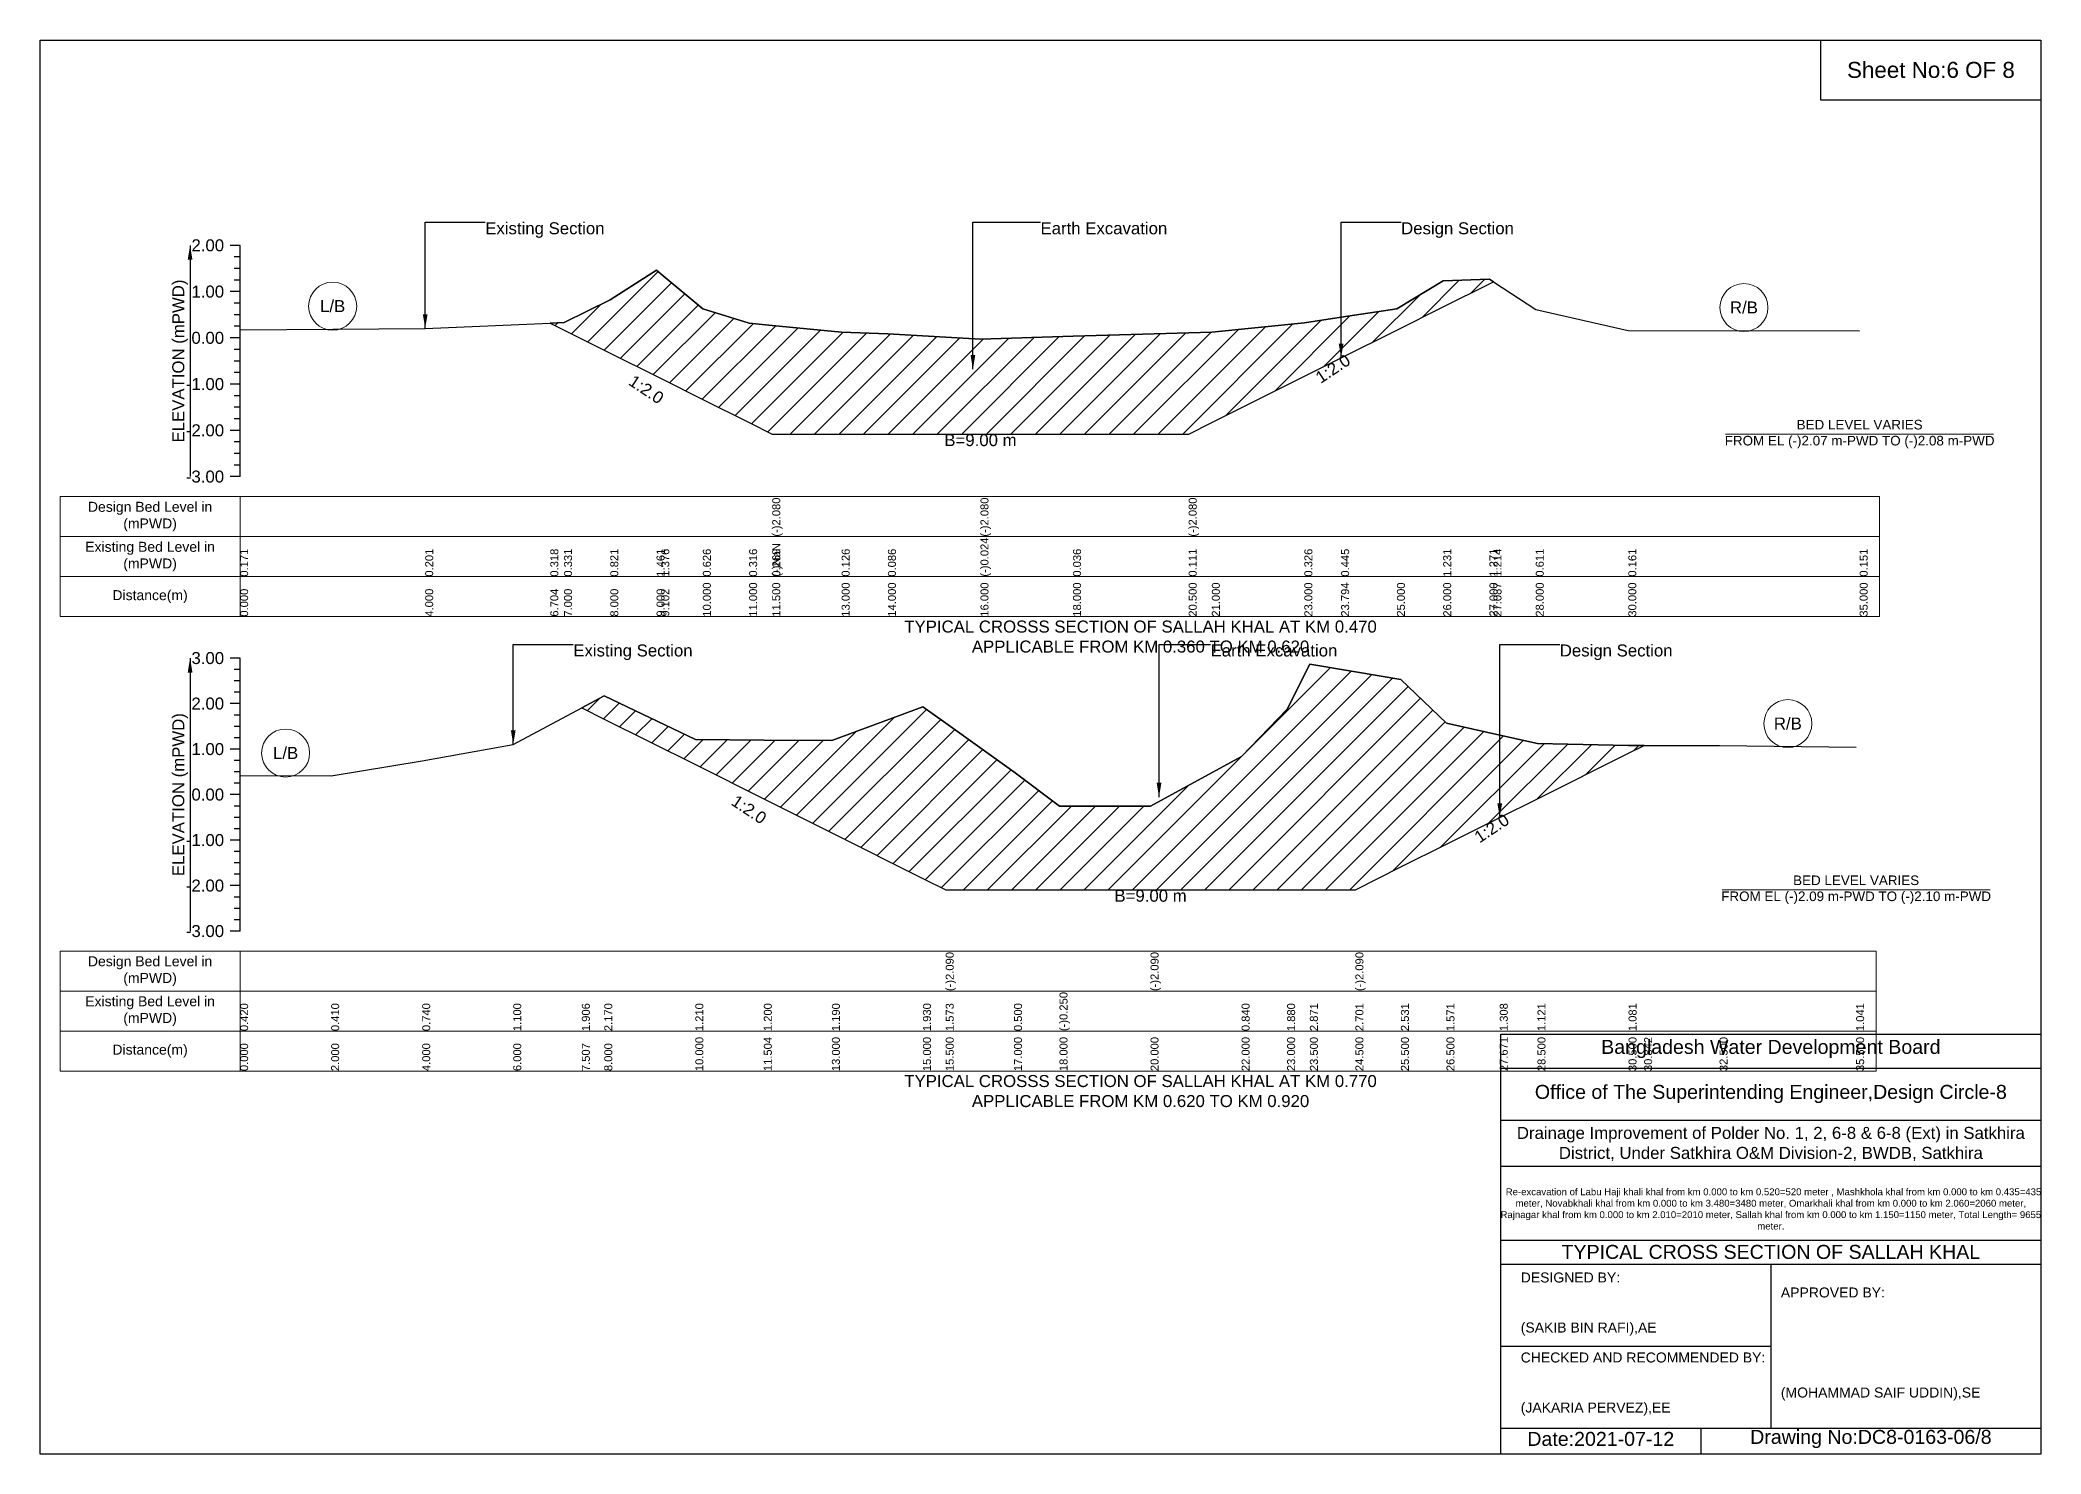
# Model space of a CAD drawing. Header units: inches. Extents: x 91000 to 648000, y -5656 to 141.
# Drawn here: x 620000 to 628000, y -5656 to 0 of the extents above; entities that cross this region are included whole.
import ezdxf

# ---------------------------------------------------------------- set-up
doc = ezdxf.new("R2010")
doc.units = ezdxf.units.IN
doc.header["$LTSCALE"] = 7
doc.header["$MEASUREMENT"] = 0
for name, color, linetype, lineweight in [('Cross section Data Border', 7, 'Continuous', 9), ('Cross Section Labels', 7, 'Continuous', 9), ('Existing_Bed_Level for Xsection', 7, 'Continuous', 25)]:
    doc.layers.add(name, color=color, linetype=linetype, lineweight=lineweight)
doc.styles.get("Standard").update_dxf_attribs({"font": 'arial.ttf'})
doc.dimstyles.get("Standard").update_dxf_attribs({"dimtxt": 0.18, "dimasz": 0.18, "dimexe": 0.18, "dimexo": 0.0625, "dimgap": 0.09, "dimtad": 0, "dimtih": 1, "dimtoh": 1, "dimdec": 4, "dimzin": 0, "dimdsep": 46, "dimtxsty": 'Standard', "dimcen": 0.09, "dimadec": 0, "dimazin": 0, "dimtfac": 1, "dimtdec": 4, "dimtofl": 0, "dimtmove": 0, "dimatfit": 3, "dimfxl": 0, "dimtolj": 1, "dimtzin": 0, "dimarcsym": 0})

msp = doc.modelspace()

# ---------------------------------------------------------------- hatches: boundary and pattern name
at = {"layer": 'Existing_Bed_Level for Xsection'}
h = msp.add_hatch(dxfattribs=at)
h.set_pattern_fill('ANSI31', color=256, scale=555, style=0)
h.paths.add_polyline_path([(622040.2, -1132.7), (622095, -1160.1), (622280, -1252.6), (622465, -1345.1), (622483.8, -1354.5), (622650, -1437.6), (622835, -1530.1), (622927.5, -1576.4), (623205, -1576.4), (623390, -1576.4), (623760, -1576.4), (624130, -1576.4), (624592.5, -1576.4), (624685, -1530.1), (625055, -1345.1), (625201.8, -1271.7), (625425, -1160.1), (625610, -1067.6), (625795, -975.1), (625811.1, -967.1), (625795, -956.4), (625610, -963.8), (625425, -1075.8), (625201.8, -1109.2), (625055, -1131.2), (624685, -1168.2), (624592.5, -1171), (624130, -1184.9), (623760, -1196), (623390, -1175.7), (623205, -1168.2), (622927.5, -1141.9), (622835, -1133.1), (622650, -1075.8), (622483.8, -937), (622465, -921.3), (622280, -1039.7), (622095, -1130.3)])
h = msp.add_hatch(dxfattribs=at)
h.set_pattern_fill('ANSI31', color=256, scale=546, style=0)
h.paths.add_polyline_path([(622166.3, -2671.5), (622256, -2716.4), (622620, -2898.4), (622893.7, -3035.2), (623166, -3171.4), (623530, -3353.4), (623621, -3398.9), (623894, -3398.9), (624076, -3398.9), (624440, -3398.9), (624804, -3398.9), (624986, -3398.9), (625077, -3398.9), (625259, -3398.9), (625441, -3307.9), (625623, -3216.9), (625836.1, -3110.3), (625987, -3034.9), (626351, -2852.9), (626413.2, -2821.8), (626351, -2821.8), (625987, -2814.5), (625836.1, -2780.5), (625623, -2732.6), (625441, -2557.9), (625259, -2526.9), (625077, -2496), (624986, -2676.3), (624804, -2865.6), (624440, -3064), (624076, -3064), (623894, -2927.5), (623621, -2732.3), (623530, -2667.2), (623166, -2801.9), (622893.7, -2800.1), (622620, -2798.3), (622256, -2623.6)])

# ---------------------------------------------------------------- linework, layer by layer
for points in [[(620000, 0), (628000, 0), (628000, -5656), (620000, -5656)], [(627120, 0), (628000, 0), (628000, -240), (627120, -240)]]:
    msp.add_lwpolyline(points, close=True)
for points in [[(625840, -5656), (625840, -3976), (628000, -3976)], [(625840, -4112), (628000, -4112)], [(625840, -4320), (628000, -4320)], [(625840, -4504), (628000, -4504)], [(625840, -4800), (628000, -4800)], [(625840, -4896), (628000, -4896)], [(626920, -4896), (626920, -5552)], [(625840, -5224), (626920, -5224)], [(625840, -5552), (628000, -5552)], [(626640, -5552), (626640, -5656)]]:
    msp.add_lwpolyline(points)
at = {"layer": 'Cross section Data Border'}
for points in [[(620080, -1826.6), (627355, -1826.6), (627355, -2306.6), (620080, -2306.6)], [(620080, -3644.5), (627341, -3644.5), (627341, -4124.5), (620080, -4124.5)]]:
    msp.add_lwpolyline(points, close=True, dxfattribs=at)
for points in [[(620800, -1826.6), (620800, -2306.6)], [(620080, -1986.6), (627355, -1986.6)], [(620080, -2146.6), (627355, -2146.6)], [(620800, -3644.5), (620800, -4124.5)], [(620080, -3804.5), (627341, -3804.5)], [(620080, -3964.5), (627341, -3964.5)]]:
    msp.add_lwpolyline(points, dxfattribs=at)
at = {"layer": 'Cross Section Labels'}
for points in [[(626739.2, -1576.4), (627810.8, -1576.4)], [(626725.2, -3398.9), (627796.8, -3398.9)]]:
    msp.add_lwpolyline(points, dxfattribs=at)
for centre in [(621170, -1064.7), (626812.5, -1070.2), (626988, -2734.4), (620982, -2852)]:
    msp.add_circle(centre, 96, dxfattribs=at)
at = {"layer": 'Existing_Bed_Level for Xsection'}
for points in [[(620800, -821.6), (620760, -821.6)], [(620800, -867.8), (620776, -867.8)], [(620800, -1746.6), (620800, -1561.6), (620800, -1376.6), (620800, -1191.6), (620800, -1006.6), (620800, -821.6)], [(620800, -914.1), (620776, -914.1)], [(620800, -1159.9), (621540, -1154.4), (622040.2, -1132.7), (622095, -1130.3), (622280, -1039.7), (622465, -921.3), (622483.8, -937), (622650, -1075.8), (622835, -1133.1), (622927.5, -1141.9), (622927.5, -1141.9), (623205, -1168.2), (623390, -1175.7), (623760, -1196), (623760, -1196), (624130, -1184.9), (624592.5, -1171), (624592.5, -1171), (624685, -1168.2), (625055, -1131.2), (625201.8, -1109.2), (625425, -1075.8), (625610, -963.8), (625795, -956.4), (625811.1, -967.1), (625980, -1078.5), (626350, -1161.8), (627275, -1163.6)], [(620800, -1006.6), (620760, -1006.6)], [(620800, -960.3), (620776, -960.3)], [(620800, -1052.8), (620776, -1052.8)], [(620800, -1099.1), (620776, -1099.1)], [(620800, -1191.6), (620760, -1191.6)], [(620800, -1145.3), (620776, -1145.3)], [(620800, -1237.8), (620776, -1237.8)], [(620800, -1284.1), (620776, -1284.1)], [(620800, -1330.3), (620776, -1330.3)], [(620800, -1376.6), (620760, -1376.6)], [(620800, -1422.8), (620776, -1422.8)], [(620800, -1469.1), (620776, -1469.1)], [(620800, -1515.3), (620776, -1515.3)], [(620800, -1561.6), (620760, -1561.6)], [(620800, -1607.8), (620776, -1607.8)], [(620800, -1654.1), (620776, -1654.1)], [(620800, -1746.6), (620760, -1746.6)], [(620800, -1700.3), (620776, -1700.3)], [(620800, -2472.5), (620760, -2472.5)], [(620800, -3564.5), (620800, -3382.5), (620800, -3200.5), (620800, -3018.5), (620800, -2836.5), (620800, -2654.5), (620800, -2472.5)], [(620800, -2518), (620776, -2518)], [(620800, -2942.1), (621164, -2943.9), (621528, -2883.8), (621892, -2818.3), (622166.3, -2671.5), (622256, -2623.6), (622620, -2798.3), (622893.7, -2800.1), (623166, -2801.9), (623530, -2667.2), (623621, -2732.3), (623621, -2732.3), (623894, -2927.5), (624076, -3064), (624440, -3064), (624440, -3064), (624804, -2865.6), (624986, -2676.3), (625077, -2496), (625259, -2526.9), (625259, -2526.9), (625441, -2557.9), (625623, -2732.6), (625836.1, -2780.5), (625987, -2814.5), (626351, -2821.8), (626413.2, -2821.8), (626715, -2821.8), (627261, -2829)], [(620800, -2563.5), (620776, -2563.5)], [(620800, -2609), (620776, -2609)], [(620800, -2654.5), (620760, -2654.5)], [(620800, -2700), (620776, -2700)], [(620800, -2745.5), (620776, -2745.5)], [(620800, -2791), (620776, -2791)], [(620800, -2836.5), (620760, -2836.5)], [(620800, -2882), (620776, -2882)], [(620800, -2927.5), (620776, -2927.5)], [(620800, -3018.5), (620760, -3018.5)], [(620800, -2973), (620776, -2973)], [(620800, -3064), (620776, -3064)], [(620800, -3109.5), (620776, -3109.5)], [(620800, -3155), (620776, -3155)], [(620800, -3200.5), (620760, -3200.5)], [(620800, -3246), (620776, -3246)], [(620800, -3291.5), (620776, -3291.5)], [(620800, -3337), (620776, -3337)], [(620800, -3382.5), (620760, -3382.5)], [(620800, -3428), (620776, -3428)], [(620800, -3473.5), (620776, -3473.5)], [(620800, -3519), (620776, -3519)], [(620800, -3564.5), (620760, -3564.5)]]:
    msp.add_lwpolyline(points, dxfattribs=at)
for points in [[(622040.2, -1132.7), (622095, -1160.1), (622280, -1252.6), (622465, -1345.1), (622483.8, -1354.5), (622650, -1437.6), (622835, -1530.1), (622927.5, -1576.4), (622927.5, -1576.4), (623205, -1576.4), (623390, -1576.4), (623760, -1576.4), (623760, -1576.4), (624130, -1576.4), (624592.5, -1576.4), (624592.5, -1576.4), (624685, -1530.1), (625055, -1345.1), (625201.8, -1271.7), (625425, -1160.1), (625610, -1067.6), (625795, -975.1), (625811.1, -967.1), (625795, -956.4), (625610, -963.8), (625425, -1075.8), (625201.8, -1109.2), (625055, -1131.2), (624685, -1168.2), (624592.5, -1171), (624592.5, -1171), (624130, -1184.9), (623760, -1196), (623760, -1196), (623390, -1175.7), (623205, -1168.2), (622927.5, -1141.9), (622927.5, -1141.9), (622835, -1133.1), (622650, -1075.8), (622483.8, -937), (622465, -921.3), (622280, -1039.7), (622095, -1130.3)], [(622166.3, -2671.5), (622256, -2716.4), (622620, -2898.4), (622893.7, -3035.2), (623166, -3171.4), (623530, -3353.4), (623621, -3398.9), (623621, -3398.9), (623894, -3398.9), (624076, -3398.9), (624440, -3398.9), (624440, -3398.9), (624804, -3398.9), (624986, -3398.9), (625077, -3398.9), (625259, -3398.9), (625259, -3398.9), (625441, -3307.9), (625623, -3216.9), (625836.1, -3110.3), (625987, -3034.9), (626351, -2852.9), (626413.2, -2821.8), (626413.2, -2821.8), (626413.2, -2821.8), (626351, -2821.8), (625987, -2814.5), (625836.1, -2780.5), (625623, -2732.6), (625441, -2557.9), (625259, -2526.9), (625259, -2526.9), (625077, -2496), (624986, -2676.3), (624804, -2865.6), (624440, -3064), (624440, -3064), (624076, -3064), (623894, -2927.5), (623621, -2732.3), (623621, -2732.3), (623530, -2667.2), (623166, -2801.9), (622893.7, -2800.1), (622620, -2798.3), (622256, -2623.6)]]:
    msp.add_lwpolyline(points, close=True, dxfattribs=at)

# ---------------------------------------------------------------- texts
at = {"attachment_point": 5}
for s, insert, char_height in [('Sheet No:6 OF 8', (627560, -120), 64), ('Bangladesh Water Development Board', (626920, -4036), 56), ('Office of The Superintending Engineer,Design Circle-8', (626920, -4216), 56)]:
    msp.add_mtext(s, dxfattribs=dict(at, insert=insert, char_height=char_height))
for s, insert, char_height, width, attachment_point in [('Drainage Improvement of Polder No. 1, 2, 6-8 & 6-8 (Ext) in Satkhira District, Under Satkhira O&M Division-2, BWDB, Satkhira', (626920, -4416), 48, 2240, 5), ('  Re-excavation of Labu Haji khali khal from km 0.000 to km 0.520=520 meter , Mashkhola khal from km 0.000 to km 0.435=435 meter, Novabkhali khal from km 0.000 to km 3.480=3480 meter, Omarkhali khal from km 0.000 to km 2.060=2060 meter, Rajnagar khal from km 0.000 to km 2.010=2010 meter, Sallah khal from km 0.000 to km 1.150=1150 meter, Total Length= 9655 meter. ', (626920, -4676), 27.4148, 2160, 5), ('TYPICAL CROSS SECTION OF SALLAH KHAL', (626920, -4848), 56, 2240, 5), ('DESIGNED BY:\\P\\P\\P(SAKIB BIN RAFI),AE', (625920, -5056), 40, 1120, 4), ('APPROVED BY:\\P\\P\\P\\P\\P\\P(MOHAMMAD SAIF UDDIN),SE', (626960, -5216), 40, 1120, 4), ('CHECKED AND RECOMMENDED BY:\\P\\P\\P(JAKARIA PERVEZ),EE', (625920, -5376), 40, 1120, 4), ('Date:2021-07-12', (626240, -5596), 56, 1120, 5), ('Drawing No:DC8-0163-06/8', (627320, -5596), 56, 1760, 5)]:
    msp.add_mtext(s, dxfattribs=dict(insert=insert, char_height=char_height, width=width, attachment_point=attachment_point))
at = {"layer": 'Cross section Data Border', "char_height": 40, "width": 640, "attachment_point": 5}
for s, insert in [('Design Bed Level in (mPWD)', (620440, -1906.6)), ('Existing Bed Level in (mPWD)', (620440, -2066.6)), ('Distance(m)', (620440, -2226.6)), ('Design Bed Level in (mPWD)', (620440, -3724.5)), ('Existing Bed Level in (mPWD)', (620440, -3884.5)), ('Distance(m)', (620440, -4044.5))]:
    msp.add_mtext(s, dxfattribs=dict(at, insert=insert))
at = {"layer": 'Cross Section Labels'}
for s, insert, char_height, attachment_point in [('Existing Section', (621780, -729.1), 48, 1), ('Earth Excavation', (624000, -729.1), 48, 1), ('Design Section', (625441.8, -729.1), 48, 1), ('L/B', (621170, -1064.7), 48, 5), ('R/B', (626812.5, -1070.2), 48, 5), ('BED LEVEL VARIES \\PFROM EL (-)2.07 m-PWD TO (-)2.08 m-PWD', (627275, -1576.4), 38.4, 5), ('B=9.00 m', (623760, -1576.4), 48, 2), ('TYPICAL CROSSS SECTION OF SALLAH KHAL AT KM 0.470\\PAPPLICABLE FROM KM 0.360 TO KM 0.620', (624400, -2386.6), 48, 5), ('Existing Section', (622132, -2417.9), 48, 1), ('Earth Excavation', (624680, -2417.9), 48, 1), ('Design Section', (626076.1, -2417.9), 48, 1), ('R/B', (626988, -2734.4), 48, 5), ('L/B', (620982, -2852), 48, 5), ('BED LEVEL VARIES \\PFROM EL (-)2.09 m-PWD TO (-)2.10 m-PWD', (627261, -3398.9), 38.4, 5), ('B=9.00 m', (624440, -3398.9), 48, 2), ('TYPICAL CROSSS SECTION OF SALLAH KHAL AT KM 0.770\\PAPPLICABLE FROM KM 0.620 TO KM 0.920', (624400, -4204.5), 48, 5)]:
    msp.add_mtext(s, dxfattribs=dict(at, insert=insert, char_height=char_height, attachment_point=attachment_point))
at = {"layer": 'Cross Section Labels', "char_height": 48, "attachment_point": 2}
for insert, rotation in [((625155.6, -1294.8), 33.69007), ((622437.6, -1377.7), 326.30993), ((622848.2, -3058), 326.30993), ((625790.6, -3133.1), 33.69007)]:
    msp.add_mtext('1:2.0', dxfattribs=dict(at, insert=insert, rotation=rotation))
at = {"layer": 'Existing_Bed_Level for Xsection', "char_height": 48, "attachment_point": 6}
for s, insert in [('2.00', (620736, -821.6)), ('1.00', (620736, -1006.6)), ('0.00', (620736, -1191.6)), ('-1.00', (620736, -1376.6)), ('-2.00', (620736, -1561.6)), ('-3.00', (620736, -1746.6)), ('3.00', (620736, -2472.5)), ('2.00', (620736, -2654.5)), ('1.00', (620736, -2836.5)), ('0.00', (620736, -3018.5)), ('-1.00', (620736, -3200.5)), ('-2.00', (620736, -3382.5)), ('-3.00', (620736, -3564.5))]:
    msp.add_mtext(s, dxfattribs=dict(at, insert=insert))
at = {"layer": 'Existing_Bed_Level for Xsection', "rotation": 90}
for s, insert, char_height, attachment_point in [('ELEVATION (mPWD)', (620560, -1284.1), 48, 5), ('(-)2.080', (622927.5, -1986.6), 32, 1), ('(-)2.080', (623760, -1986.6), 32, 1), ('(-)2.080', (624592.5, -1986.6), 32, 1), ('(-)0.024', (623760, -2146.6), 32, 1), ('(-)0.024', (623760, -2146.6), 32, 1), ('(-)0.024', (623760, -2146.6), 32, 1), ('0.171', (620800, -2146.6), 32, 1), ('0.201', (621540, -2146.6), 32, 1), ('0.318', (622040.2, -2146.6), 32, 1), ('0.331', (622095, -2146.6), 32, 1), ('0.821', (622280, -2146.6), 32, 1), ('1.461', (622465, -2146.6), 32, 1), ('1.376', (622483.8, -2146.6), 32, 1), ('0.626', (622650, -2146.6), 32, 1), ('0.626', (622650, -2146.6), 32, 1), ('0.316', (622835, -2146.6), 32, 1), ('(-)NaN', (622927.5, -2146.6), 32, 1), ('0.269', (622927.5, -2146.6), 32, 1), ('0.269', (622927.5, -2146.6), 32, 1), ('0.126', (623205, -2146.6), 32, 1), ('0.126', (623205, -2146.6), 32, 1), ('0.086', (623390, -2146.6), 32, 1), ('0.036', (624130, -2146.6), 32, 1), ('0.111', (624592.5, -2146.6), 32, 1), ('0.111', (624592.5, -2146.6), 32, 1), ('0.111', (624592.5, -2146.6), 32, 1), ('0.326', (625055, -2146.6), 32, 1), ('0.445', (625201.8, -2146.6), 32, 1), ('1.231', (625610, -2146.6), 32, 1), ('1.271', (625795, -2146.6), 32, 1), ('1.214', (625811.1, -2146.6), 32, 1), ('0.611', (625980, -2146.6), 32, 1), ('0.161', (626350, -2146.6), 32, 1), ('0.151', (627275, -2146.6), 32, 1), ('0.000', (620800, -2306.6), 32, 1), ('4.000', (621540, -2306.6), 32, 1), ('6.704', (622040.2, -2306.6), 32, 1), ('7.000', (622095, -2306.6), 32, 1), ('8.000', (622280, -2306.6), 32, 1), ('9.000', (622465, -2306.6), 32, 1), ('9.102', (622483.8, -2306.6), 32, 1), ('10.000', (622650, -2306.6), 32, 1), ('11.000', (622835, -2306.6), 32, 1), ('11.500', (622927.5, -2306.6), 32, 1), ('11.500', (622927.5, -2306.6), 32, 1), ('11.500', (622927.5, -2306.6), 32, 1), ('13.000', (623205, -2306.6), 32, 1), ('14.000', (623390, -2306.6), 32, 1), ('16.000', (623760, -2306.6), 32, 1), ('16.000', (623760, -2306.6), 32, 1), ('16.000', (623760, -2306.6), 32, 1), ('18.000', (624130, -2306.6), 32, 1), ('20.500', (624592.5, -2306.6), 32, 1), ('20.500', (624592.5, -2306.6), 32, 1), ('20.500', (624592.5, -2306.6), 32, 1), ('21.000', (624685, -2306.6), 32, 1), ('23.000', (625055, -2306.6), 32, 1), ('23.794', (625201.8, -2306.6), 32, 1), ('25.000', (625425, -2306.6), 32, 1), ('26.000', (625610, -2306.6), 32, 1), ('27.000', (625795, -2306.6), 32, 1), ('27.087', (625811.1, -2306.6), 32, 1), ('28.000', (625980, -2306.6), 32, 1), ('30.000', (626350, -2306.6), 32, 1), ('35.000', (627275, -2306.6), 32, 1), ('ELEVATION (mPWD)', (620560, -3018.5), 48, 5), ('(-)2.090', (623621, -3804.5), 32, 1), ('(-)2.090', (624440, -3804.5), 32, 1), ('(-)2.090', (625259, -3804.5), 32, 1), ('(-)0.250', (624076, -3964.5), 32, 1), ('(-)0.250', (624076, -3964.5), 32, 1), ('(-)0.250', (624076, -3964.5), 32, 1), ('(-)0.250', (624076, -3964.5), 32, 1), ('0.420', (620800, -3964.5), 32, 1), ('0.410', (621164, -3964.5), 32, 1), ('0.740', (621528, -3964.5), 32, 1), ('1.100', (621892, -3964.5), 32, 1), ('1.906', (622166.3, -3964.5), 32, 1), ('2.170', (622256, -3964.5), 32, 1), ('1.210', (622620, -3964.5), 32, 1), ('1.200', (622893.7, -3964.5), 32, 1), ('1.190', (623166, -3964.5), 32, 1), ('1.930', (623530, -3964.5), 32, 1), ('1.573', (623621, -3964.5), 32, 1), ('1.573', (623621, -3964.5), 32, 1), ('1.573', (623621, -3964.5), 32, 1), ('0.500', (623894, -3964.5), 32, 1), ('0.840', (624804, -3964.5), 32, 1), ('1.880', (624986, -3964.5), 32, 1), ('2.871', (625077, -3964.5), 32, 1), ('2.701', (625259, -3964.5), 32, 1), ('2.701', (625259, -3964.5), 32, 1), ('2.701', (625259, -3964.5), 32, 1), ('2.531', (625441, -3964.5), 32, 1), ('1.571', (625623, -3964.5), 32, 1), ('1.308', (625836.1, -3964.5), 32, 1), ('1.121', (625987, -3964.5), 32, 1), ('1.081', (626351, -3964.5), 32, 1), ('1.081', (626351, -3964.5), 32, 1), ('1.081', (626351, -3964.5), 32, 1), ('1.041', (627261, -3964.5), 32, 1), ('10.000', (622620, -4124.5), 32, 1), ('11.504', (622893.7, -4124.5), 32, 1), ('13.000', (623166, -4124.5), 32, 1), ('15.000', (623530, -4124.5), 32, 1), ('15.500', (623621, -4124.5), 32, 1), ('15.500', (623621, -4124.5), 32, 1), ('15.500', (623621, -4124.5), 32, 1), ('17.000', (623894, -4124.5), 32, 1), ('18.000', (624076, -4124.5), 32, 1), ('20.000', (624440, -4124.5), 32, 1), ('20.000', (624440, -4124.5), 32, 1), ('20.000', (624440, -4124.5), 32, 1), ('22.000', (624804, -4124.5), 32, 1), ('23.000', (624986, -4124.5), 32, 1), ('23.500', (625077, -4124.5), 32, 1), ('24.500', (625259, -4124.5), 32, 1), ('24.500', (625259, -4124.5), 32, 1), ('24.500', (625259, -4124.5), 32, 1), ('25.500', (625441, -4124.5), 32, 1), ('26.500', (625623, -4124.5), 32, 1), ('27.671', (625836.1, -4124.5), 32, 1), ('28.500', (625987, -4124.5), 32, 1), ('30.500', (626351, -4124.5), 32, 1), ('30.842', (626413.2, -4124.5), 32, 1), ('32.500', (626715, -4124.5), 32, 1), ('35.500', (627261, -4124.5), 32, 1), ('0.000', (620800, -4124.5), 32, 1), ('2.000', (621164, -4124.5), 32, 1), ('4.000', (621528, -4124.5), 32, 1), ('6.000', (621892, -4124.5), 32, 1), ('7.507', (622166.3, -4124.5), 32, 1), ('8.000', (622256, -4124.5), 32, 1)]:
    msp.add_mtext(s, dxfattribs=dict(at, insert=insert, char_height=char_height, attachment_point=attachment_point))

# ---------------------------------------------------------------- leaders
at = {"layer": 'Cross Section Labels', "annotation_type": 0, "has_hookline": 1, "hookline_direction": 0}
for points, text_width in [([(621540, -1154.4), (621540, -729.1), (621779.9, -729.1)], 467.2), ([(623729.9, -1317.2), (623729.9, -729.1), (623999.9, -729.1)], 497), ([(625201.8, -1271.7), (625201.8, -729.1), (625441.7, -729.1)], 441.2), ([(621892, -2818.3), (621892, -2417.9), (622131.9, -2417.9)], 467.2), ([(624473.9, -3028.6), (624473.9, -2417.9), (624679.9, -2417.9)], 497), ([(625836.1, -3110.3), (625836.1, -2417.9), (626076, -2417.9)], 441.2)]:
    msp.add_leader(points, dimstyle='Standard', override={"dimasz": 57.6}, dxfattribs=dict(at, text_width=text_width))
at = {"layer": 'Existing_Bed_Level for Xsection'}
for points in [[(620600, -821.6), (620600, -1746.6)], [(620600, -2472.5), (620600, -3564.5)]]:
    msp.add_leader(points, dimstyle='Standard', override={"dimasz": 57.6}, dxfattribs=at)

doc.saveas('drawing.dxf')
